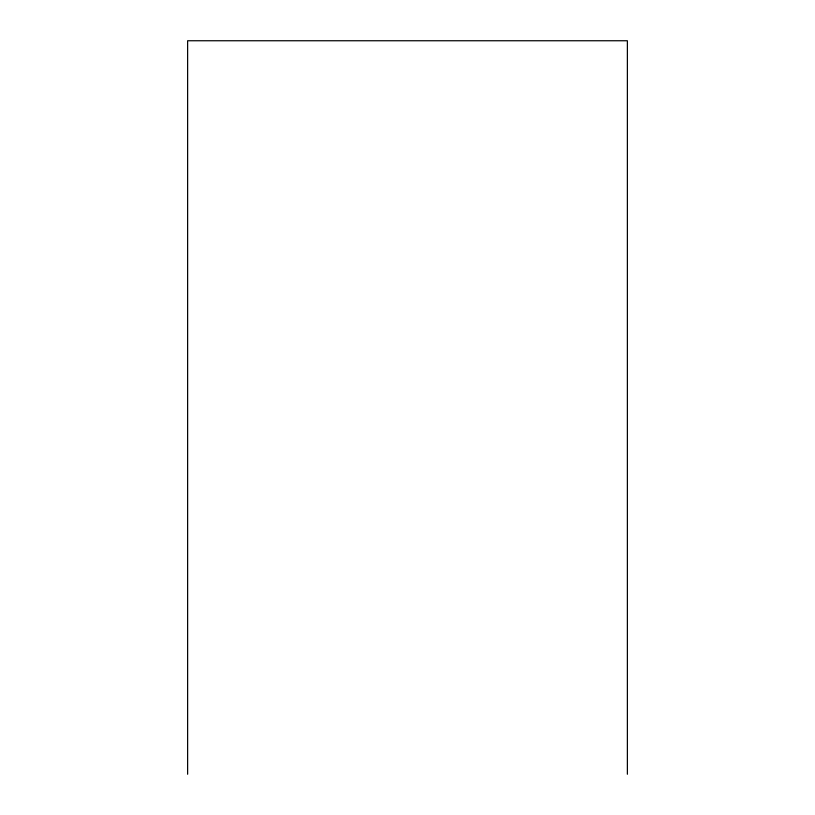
<?xml version="1.0" encoding="UTF-8"?>
<svg xmlns="http://www.w3.org/2000/svg" width="815" height="815" viewBox="0 0 815 815"><rect width="100%" height="100%" fill="white"/><g stroke="black" fill="none" stroke-linecap="round" stroke-linejoin="round"><path stroke-width="1.22" d="M627.377 774.25L627.377 40.75L187.623 40.75L187.623 774.25"/></g></svg>
